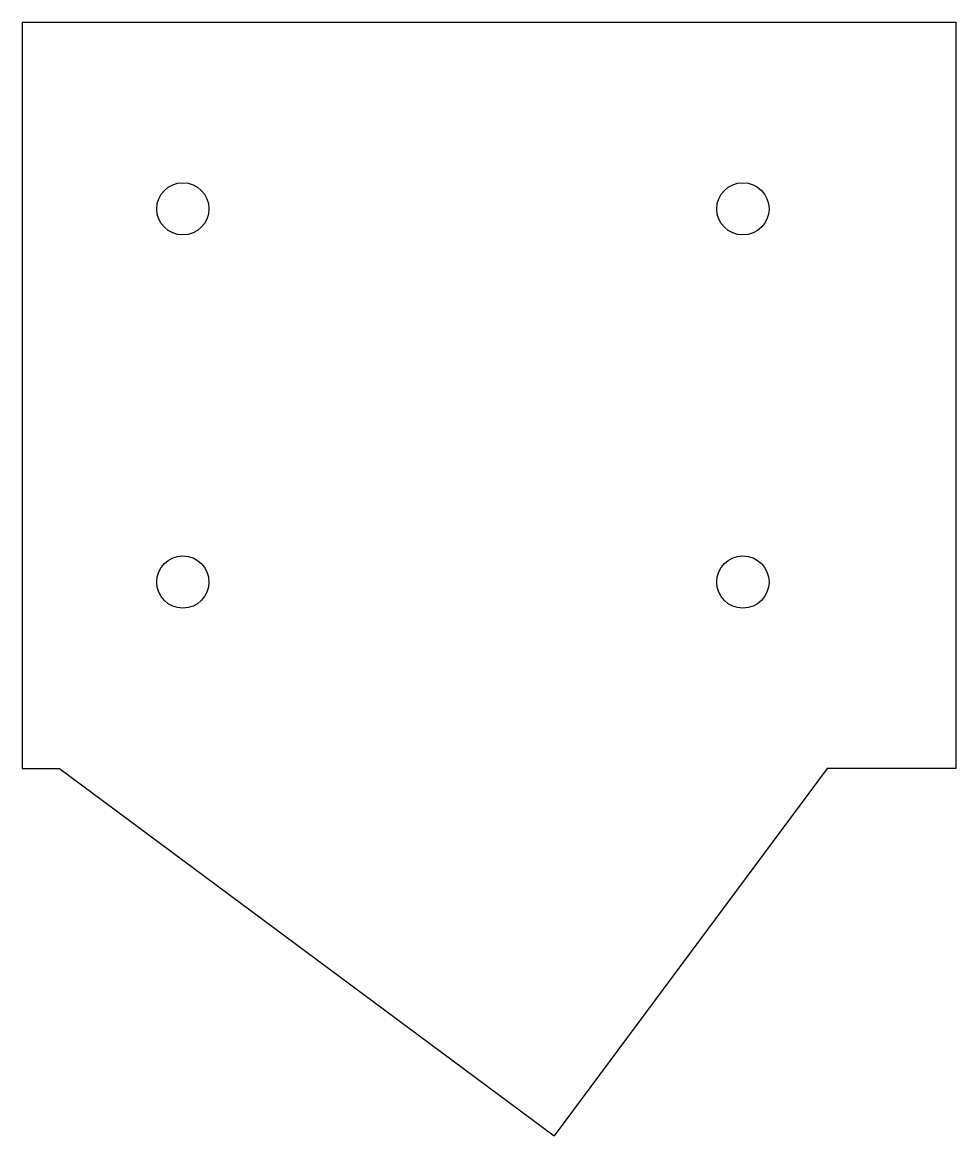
# Model space of a CAD drawing. Header units: millimetres. Extents: x -35.7 to 27.8, y -9.2 to 66.6.
import ezdxf

# ---------------------------------------------------------------- set-up
doc = ezdxf.new("R2010")
doc.units = ezdxf.units.MM
doc.layers.add('Sketch076', color=7, linetype='CONTINUOUS')

msp = doc.modelspace()

# ---------------------------------------------------------------- linework, layer by layer
at = {"layer": 'Sketch076'}
for p, q in [((-35.682, 66.607, 21.278), (-35.682, 15.807, 21.278)), ((-35.682, 66.607, 21.278), (27.818, 66.607, 21.278)), ((27.818, 66.607, 21.278), (27.818, 15.807, 21.278)), ((-35.682, 15.807, 21.278), (-33.142, 15.807, 21.278)), ((-33.142, 15.807, 21.278), (0.504116, -9.18078, 21.278)), ((19.0617, 15.807, 21.278), (0.504116, -9.18078, 21.278)), ((27.818, 15.807, 21.278), (19.0617, 15.807, 21.278))]:
    msp.add_line(p, q, dxfattribs=at)
for centre in [(-24.7594, 53.907), (13.3406, 53.907), (-24.7594, 28.507), (13.3406, 28.507)]:
    msp.add_circle(centre, 1.778, dxfattribs=at)

doc.saveas('drawing.dxf')
